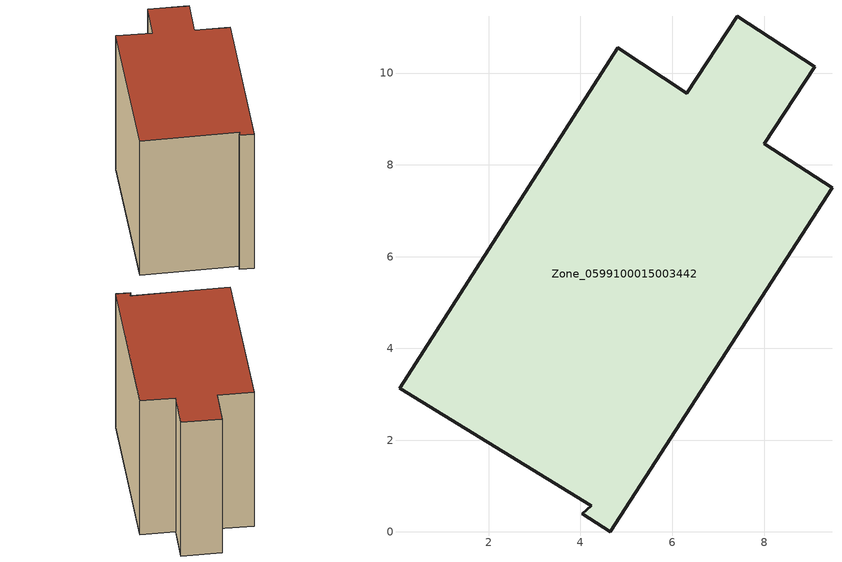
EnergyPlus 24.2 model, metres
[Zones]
Zone_0599100015003442
 floor ground (C_G): 4.65,0 4.04,0.4 4.23,0.57 0.06,3.13 4.81,10.55 6.32,9.56 7.42,11.24 9.11,10.14 8.01,8.46 9.48,7.5 z0.85
 wall outside (C_F): 8.01,8.46 9.11,10.14 7.42,11.24 6.32,9.56 4.81,10.55 0.06,3.13 4.23,0.57 4.04,0.4 4.65,0 9.48,7.5 8.01,8.46 z0.85:8.82
 roof outside (C_R): 4.04,0.4 4.65,0 9.48,7.5 8.01,8.46 9.11,10.14 7.42,11.24 6.32,9.56 4.81,10.55 0.06,3.13 4.23,0.57 z8.82
[BUILDING]
Pand.0599100015003442: North Axis=0; Terrain=City; Loads Convergence Tolerance Value=0.04; Temperature Convergence Tolerance Value=0.4; Solar Distribution=FullExterior; Maximum Number of Warmup Days=25; Minimum Number of Warmup Days=1
[Site:Location]
Rotterdam.The.Hague.AP_ZH_NLD Design_Conditions: Latitude=51.96; Longitude=4.45; Time Zone=1; Elevation=-4.5
[SITE:GROUNDTEMPERATURE:BUILDINGSURFACE]
18, 18, 18, 18, 18, 18, 18, 18, 18, 18, 18, 18
[MATERIAL] Thermal Absorptance=0.9; Solar Absorptance=0.7; Visible Absorptance=0.7
Name | Roughness | Thickness | Conductivity | Density | Specific Heat
G.TI.1965-1974 | MediumSmooth | 0.15 | 0.882353 | 540 | 1210
F.TI.1965-1974 | Rough | 0.3 | 0.697674 | 1920 | 840
R.TI.1965-1974 | MediumRough | 0.2 | 0.232558 | 1500 | 1000
[CONSTRUCTION]
C_G: G.TI.1965-1974
C_F: F.TI.1965-1974
C_R: R.TI.1965-1974
[ZONE]
Zone_0599100015003442: Type=1; Multiplier=1; Ceiling Height=Autocalculate; Volume=Autocalculate; Floor Area=autocalculate; Part of Total Floor Area=Yes
[ZONEINFILTRATION:DESIGNFLOWRATE]
Infil_Zone_0599100015003442: Zone or ZoneList or Space or SpaceList=Zone_0599100015003442; Schedule=AlwaysOn; Design Flow Rate Calculation Method=Flow/Area; Flow Rate per Floor Area=0.003; Constant Term Coefficient=1; Temperature Term Coefficient=0; Velocity Term Coefficient=0; Velocity Squared Term Coefficient=0
[HVACTEMPLATE:ZONE:IDEALLOADSAIRSYSTEM]
Zone_0599100015003442: Maximum Heating Supply Air Temperature=50; Minimum Cooling Supply Air Temperature=13; Maximum Heating Supply Air Humidity Ratio=0.0156; Minimum Cooling Supply Air Humidity Ratio=0.0077; Heating Limit=NoLimit; Cooling Limit=NoLimit; Dehumidification Control Type=ConstantSensibleHeatRatio; Cooling Sensible Heat Ratio=0.7; Dehumidification Setpoint=60; Humidification Control Type=None; Humidification Setpoint=30; Outdoor Air Method=None; Outdoor Air Flow Rate per Person=0.00944; Outdoor Air Flow Rate per Zone Floor Area=0; Outdoor Air Flow Rate per Zone=0; Demand Controlled Ventilation Type=None; Outdoor Air Economizer Type=NoEconomizer; Heat Recovery Type=None; Sensible Heat Recovery Effectiveness=0.7; Latent Heat Recovery Effectiveness=0.65
[ZONECONTROL:THERMOSTAT]
ThermostatControl_Zone_0599100015003442: Zone or ZoneList=Zone_0599100015003442; Control Type Schedule=DualSetpointControlType; Control 1=Thermostat_Zone_0599100015003442; Temperature Difference Between Cutout And Setpoint=0
[THERMOSTATSETPOINT:DUALSETPOINT]
Thermostat_Zone_0599100015003442: Heating Setpoint Temperature Schedule=HeatingSetpoint_Zone_0599100015003442; Cooling Setpoint Temperature Schedule=CoolingSetpoint_Zone_0599100015003442
[SCHEDULE:COMPACT]
HeatingSetpoint_Zone_0599100015003442: Through: 12/31, For: AllDays, Until: 24:00, 21
CoolingSetpoint_Zone_0599100015003442: Through: 12/31, For: AllDays, Until: 24:00, 24
DualSetpointControlType: Through: 12/31, For: AllDays, Until: 24:00, 4
AlwaysOn: Through: 12/31, For: AllDays, Until: 24:00, 1
